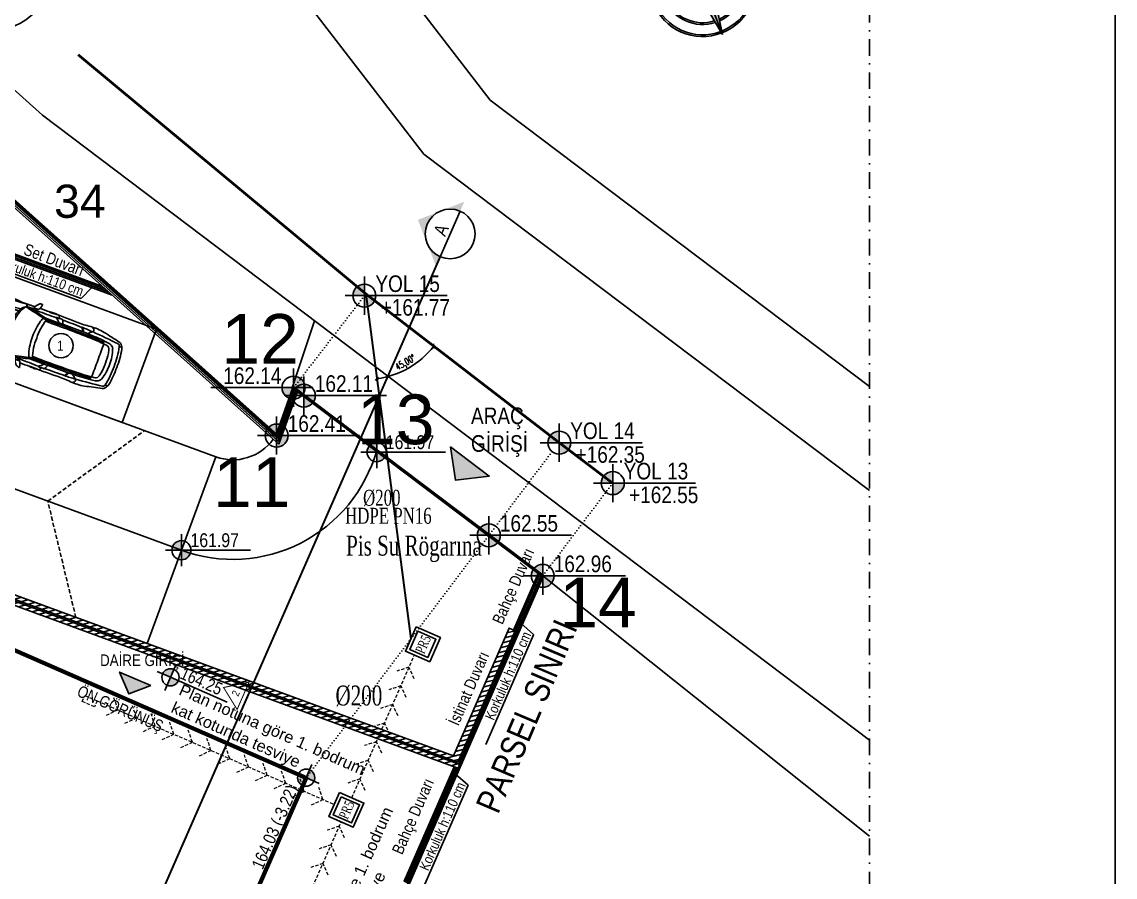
# Model space of a CAD drawing. Header units: millimetres. Extents: x 82776 to 137242, y 11666 to 27998.
# Drawn here: x 125014 to 125837, y 17874 to 18519 of the extents above; entities that cross this region are included whole.
import ezdxf
from ezdxf import colors
from ezdxf.entities.mleader import LeaderData, LeaderLine
from ezdxf.enums import TextEntityAlignment as Align
from ezdxf.math import Vec2, Vec3
from ezdxf.xclip import XClip

# ---------------------------------------------------------------- set-up
doc = ezdxf.new("R2010")
doc.units = ezdxf.units.MM
doc.header["$XCLIPFRAME"] = 0
for name, pattern in [('( Hidden )', [0.375, 0.25, -0.125]), ('ACAD_ISO03W100', [30, 12, -18]), ('ACAD_ISO07W100', [3, 0, -3]), ('DASHDOT', [1, 0.5, -0.25, 0, -0.25]), ('DASHED', [15, 10, -5])]:
    doc.linetypes.add(name, pattern=pattern)
for name, color, linetype in [('0_IFC_Dimension_Exterior_50', 253, 'Continuous'), ('0_IFC_Elevation_2', 31, 'Continuous'), ('0_IFC_Elevation_3', 21, 'Continuous'), ('0_IFC_Elevation_4', 11, 'Continuous'), ('0_IFC_Elevation_5', 252, 'Continuous'), ('0_IFC_Hatch', 250, 'Continuous'), ('0_IFC_Legend_Viewport', 7, 'Continuous'), ('0_IFC_Notation_Level_200', 160, 'Continuous'), ('0_IFC_Notation_Section_100', 10, 'Continuous'), ('0_IFC_Notation_Section_50', 10, 'Continuous'), ('0_IFC_Parsel Sınırı', 191, 'ACAD_ISO03W100'), ('0_IFC_Room_Text(No)_50', 12, 'Continuous'), ('0_IFC_Text_Explanation_100', 231, 'Continuous'), ('0_IFC_Text_Explanation_200', 231, 'Continuous'), ('0_IFC_Text_Explanation_50', 231, 'Continuous'), ('2_IFC_Handrail', 181, 'Continuous'), ('2_IFC_Wall', 130, 'Continuous'), ('6_IFC_Car', 253, 'Continuous'), ('MEK-PİS SU RÖGARI', 2, 'Continuous'), ('MEK-SIHHİ TESİSAT YAZISI', 7, 'Continuous')]:
    doc.layers.add(name, color=color, linetype=linetype)
doc.layers.add('Plum_Waste Water Pipe', color=94, linetype='PISSU', lineweight=30)
doc.styles.add('IFC_TEXT', font='ARIALN.TTF')
doc.styles.add('IFC_TEXT_DIM', font='romans.shx', dxfattribs={"width": 0.7})
doc.styles.add('MEK-SIHHİ TESİSAT YAZISI', font='CENTURY.TTF', dxfattribs={"width": 0.7})
doc.styles.get("Standard").update_dxf_attribs({"font": 'arial.ttf'})
doc.linetypes.add('PISSU', pattern='A,20,0,["(",Standard,S=2,R=0,X=0,Y=-0.75],-2', length=22)
doc.dimstyles.new('IFC_Dim50', dxfattribs={"dimtxt": 10, "dimasz": 10, "dimexe": 0.00125, "dimexo": 0.000625, "dimgap": 5, "dimtad": 1, "dimdec": 4, "dimrnd": 0.5, "dimzin": 9, "dimtxsty": 'IFC_TEXT_DIM', "dimblk": 'OBLIQUE', "dimcen": -2.5, "dimclrd": 256, "dimclre": 256, "dimclrt": 256, "dimazin": 0, "dimtfac": 1, "dimtdec": 4, "dimtix": 1, "dimtmove": 1, "dimatfit": 3, "dimfxl": 5, "dimfxlon": 1, "dimtfillclr": 256, "dimlwd": -1, "dimlwe": 5, "dimarcsym": 0})

# ---------------------------------------------------------------- blocks, each defined once
blk = doc.blocks.new('*U1736')
at = {"layer": '0_IFC_Legend_Viewport', "transparency": 33554687}
blk.add_lwpolyline([(-5112.16, 2920), (0, 2920), (0, 0), (-5112.16, 0)], close=True, dxfattribs=at)
at = {"style": 'IFC_TEXT'}
for tag, p in [('PAFTA', (-3114.54, 17.92)), ('OLCEK', (-110.45, 17.91))]:
    blk.add_attdef(tag, p, '', height=35, dxfattribs=at)
blk = doc.blocks.new('A$C13A74F9A')
at = {"layer": '0_IFC_Text_Explanation_50', "true_color": 0x636466}
h = blk.add_hatch(color=251, dxfattribs=at)
h.dxf.hatch_style = 1
h.paths.add_polyline_path([(0, 159.2), (-16.1, 11.3), (0, 0)])
h.paths.add_polyline_path([(48.7, 34.1), (15.5, 17.3), (16.1, 11.3)])
h.paths.add_polyline_path([(16.1, 11.3), (0, 0), (91.8, 0)])
h.paths.add_polyline_path([(21.4, -8.5), (13.5, -9.5), (48.7, -34.1)])
h.paths.add_polyline_path([(0, 0), (-13.5, -9.5), (0, -91.8)])
h.paths.add_polyline_path([(-13.5, -9.5), (-21.4, -8.5), (-48.7, -34.1)])
h.paths.add_polyline_path([(-16.1, 11.3), (-91.8, 0), (0, 0)])
h.paths.add_polyline_path([(-15.5, 17.3), (-48.7, 34.1), (-16.1, 11.3)])
at = {"layer": '0_IFC_Text_Explanation_50', "true_color": 0x939598}
h = blk.add_hatch(color=252, dxfattribs=at)
h.dxf.hatch_style = 1
h.paths.add_polyline_path([(0, 159.2), (0, 0), (16.1, 11.3)])
h.paths.add_polyline_path([(48.7, 34.1), (16.1, 11.3), (23.2, 10.2)])
h.paths.add_polyline_path([(91.8, 0), (0, 0), (13.5, -9.5)])
h.paths.add_polyline_path([(13.5, -9.5), (13.5, -9.5), (12.5, -15.8), (48.7, -34.1)])
h.paths.add_polyline_path([(13.5, -9.5), (0, 0), (0, -91.8)])
h.paths.add_polyline_path([(-12.5, -15.8), (-13.5, -9.5), (-48.7, -34.1)])
h.paths.add_polyline_path([(0, 0), (-91.8, 0), (-13.5, -9.5)])
h.paths.add_polyline_path([(-23.2, 10.2), (-48.7, 34.1), (-16.1, 11.3)])
at = {"layer": '0_IFC_Text_Explanation_50'}
for p, q in [((-16.1, 11.3), (0, 159.2)), ((0, 159.2), (16.1, 11.3)), ((-91.8, 0), (-16.1, 11.3)), ((16.1, 11.3), (91.8, 0)), ((0, -91.8), (-13.5, -9.5)), ((13.9, -9.7), (0, 0)), ((0, 0), (0, -91.8))]:
    blk.add_line(p, q, dxfattribs=at)
for points in [[(0, -91.8), (0, 159.2)], [(0, 0), (-48.7, 34.1)], [(-15.5, 17.3), (-48.7, 34.1), (-23.2, 10.2)], [(0, 0), (48.7, 34.1)], [(48.7, 34.1), (15.5, 17.3)], [(48.7, 34.1), (23.2, 10.2)], [(-91.8, 0), (0, 0)], [(0, 0), (-48.7, -34.1)], [(-48.7, -34.1), (-21.4, -8.5)], [(-48.7, -34.1), (-12.5, -15.8)], [(0, 0), (48.7, -34.1)], [(91.8, 0), (0, 0)], [(0, -91.8), (13.5, -9.5)], [(48.7, -34.1), (12.5, -15.8)], [(48.7, -34.1), (21.4, -8.5)]]:
    blk.add_lwpolyline(points, dxfattribs=at)
for points in [[(-91.8, 0), (0, 0), (-13.5, -9.5)], [(91.8, 0), (0, 0), (13.5, -9.5)]]:
    blk.add_lwpolyline(points, close=True, dxfattribs=at)
for radius, start, end in [(89.1, 94.9431, 179.7437), (86.2, 95.3202, 179.4499), (89.1, 0.2563, 85.0569), (86.2, 0.5501, 84.6798), (69, 98.261, 177.1642), (66.1, 98.9053, 176.665), (69, 2.8358, 81.739), (66.1, 3.335, 81.0947), (89.1, 180.2151, 269.7175), (86.2, 180.4617, 269.3936), (69, 182.3776, 266.8716), (66.1, 182.7955, 266.3203), (89.1, 270.2825, 359.7849), (86.2, 270.6064, 359.5383), (69, 273.1284, 357.6224), (66.1, 273.6797, 357.2045)]:
    blk.add_arc((0, 0), radius, start, end, dxfattribs=at)
blk = doc.blocks.new('ARAZİYOLLAR_2')
at = {"layer": '0_IFC_Elevation_3'}
for p, q in [((6830.2, -7491.4, 3462.4), (4629.7, -11451.8, 3462.4)), ((6875, -8645.9, 3462.4), (7549.3, -7956.4, 3462.4)), ((7063.7, -8821.1, 3462.4), (7516.4, -8358.1, 3462.4)), ((5201.1, -11658.6, 3462.4), (6875, -8645.9, 3462.4)), ((5564.9, -11518.6, 3462.4), (7063.7, -8821.1, 3462.4)), ((5666.1, -9177.7, 3462.4), (4656.1, -10889.6, 3462.4))]:
    blk.add_line(p, q, dxfattribs=at)
at = {"layer": '0_IFC_Elevation_3', "elevation": 3462.4}
blk.add_lwpolyline([(6870.2, -6982.3), (6994.8, -7065.7, -0.414214), (7022.3, -7204.4), (6830.2, -7491.4)], format="xyb", dxfattribs=at)
blk.add_lwpolyline([(6119, -8350.9), (6331, -8389.8)], dxfattribs=at)
at = {"layer": '0_IFC_Parsel Sınırı', "linetype": 'Continuous', "ltscale": 5, "const_width": 10, "elevation": 3462.4}
blk.add_lwpolyline([(5323.2, -760.4), (5322.3, -1259.6), (5325.1, -2776.6), (5018.8, -2728.2), (5032, -4366.9), (5024.5, -5117), (5019.3, -5645.1), (7326.4, -6140.9), (7306.8, -6222.6), (6955.6, -6856.3), (5972.9, -8325.1), (6123, -8355.3), (6103.7, -8389.3), (5666.1, -9177.7), (2891.3, -8408.4), (-1.4, -8102.4), (-301.4, -7769.4), (-295.7, -5423), (-290.7, -3181.4), (-205.1, -2247.2), (0, 0), (1862.5, -268.3), (3023.4, -433)], close=True, dxfattribs=at)
at = {"layer": '0_IFC_Parsel Sınırı'}
for p in [(5972.9, -8325.1, 443.8), (6123, -8355.3, 446.2), (6103.7, -8389.3, 355.8), (5666.1, -9177.7)]:
    blk.add_point(p, dxfattribs=at)
at = {"layer": '0_IFC_Text_Explanation_100'}
blk.add_circle((7251.1, -7272.3, 3462.4), 192.6, dxfattribs=at)
at = {"lineweight": 0, "ltscale": 100, "xscale": 1.8, "yscale": 1.8, "zscale": 1.8, "rotation": 299.3203037162538}
blk.add_blockref('A$C13A74F9A', (7502.1, -9405.2, 3462.4), dxfattribs=at)
at = {"lineweight": 0, "style": 'IFC_TEXT', "oblique": 360}
blk.add_text('PARSEL SINIRI', height=75, rotation=345.0064, dxfattribs=at).set_placement((4933.3, -9145.3, 3462.4))
at = {"layer": '0_IFC_Parsel Sınırı'}
for s, height, p in [('34', 100, (6529.1, -7569.2, 443.8)), ('12', 150, (6163.8, -8130, 446.2)), ('11', 150, (5732.7, -8165.7, 443.8)), ('13', 150, (5980.9, -8568.6, 355.8)), ('14', 150, (5519.3, -9248.9))]:
    blk.add_text(s, height=height, rotation=278.0307, dxfattribs=at).set_placement(p)
blk = doc.blocks.new('VP BLOK YERLERİ')
at = {"layer": '2_IFC_Wall', "color": 131, "lineweight": 80, "elevation": 273663.9}
blk.add_lwpolyline([(8456.7, 2098.5), (7330, 2591.9), (8040, 4213.2), (9166.7, 3719.9)], close=True, dxfattribs=at)
blk = doc.blocks.new('OK')
at = {"layer": '0_IFC_Text_Explanation_50'}
h = blk.add_hatch(color=256, dxfattribs=at)
h.dxf.hatch_style = 1
h.paths.add_polyline_path([(90, 47.4), (0, 0), (44.1, -91.7)])
blk.add_lwpolyline([(90, 47.4), (0, 0), (44.1, -91.7), (90, 47.4)], dxfattribs=at)
blk = doc.blocks.new('VP_GORUNUS YAZILARI')
at = {"xscale": -0.7, "yscale": 0.7, "zscale": 0.7, "rotation": 228.4059684128382}
blk.add_blockref('OK', (7135.6, -1192.3, 619902.2), dxfattribs=at)
at = {"layer": '0_IFC_Text_Explanation_200', "insert": (7374.4, -1073.3, 79499.1), "char_height": 35, "attachment_point": 3, "style": 'IFC_TEXT'}
blk.add_mtext_dynamic_manual_height_columns('\\pxqc;DAİRE GİRİŞİ', width=396.118, gutter_width=972000, heights=[0], dxfattribs=at)
at = {"layer": '0_IFC_Text_Explanation_50', "transparency": 33554687, "insert": (6990.8, -1165, 272938.2), "char_height": 35, "attachment_point": 1, "rotation": 336.3517, "style": 'IFC_TEXT'}
blk.add_mtext_dynamic_manual_height_columns('ÖN GÖRÜNÜŞ ', width=439.524, gutter_width=12.5, heights=[0], dxfattribs=at)
blk = doc.blocks.new('*U1783')
at = {"layer": '0_IFC_Room_Text(No)_50'}
h = blk.add_hatch(color=256, dxfattribs=at)
h.paths.add_polyline_path([(0, 1061), (-530, 530, -0.414214), (530, 530)])
h.paths.add_polyline_path([(530, 530, -0.198912), (750, 0), (1061, 0)])
h.paths.add_polyline_path([(-530, 530), (-1061, 0), (-750, 0, -0.198912)])
at = {"layer": '0_IFC_Room_Text(No)_50', "linetype": 'Continuous'}
blk.add_line((-750, 0), (750, 0), dxfattribs=at)
blk.add_circle((0, 0), 750, dxfattribs=at)
at = {"layer": '0_IFC_Room_Text(No)_50', "style": 'IFC_TEXT'}
blk.add_attdef('NO', text='', height=400, dxfattribs=at).set_placement((0, 100), align=Align.CENTER)
for p in [(0, -100), (0, -374)]:
    blk.add_attdef('SHEET', text='', height=200, dxfattribs=at).set_placement(p, align=Align.TOP_CENTER)
blk = doc.blocks.new('VP_KESIT YERLERI')
at = {"layer": '0_IFC_Notation_Section_100', "linetype": 'DASHED', "ltscale": 5, "const_width": 6}
blk.add_lwpolyline([(5500, -1885.4), (5500, 1180.6), (5942.3, 2190.6), (6801.2, 1814.5), (8153.2, 4902)], dxfattribs=at)
ref = blk.add_blockref('*U1783', (8183.2, 4970.7), dxfattribs=dict(xscale=-0.1, yscale=0.1, zscale=0.1, rotation=66.35170034037479))
ref.add_attrib('NO', 'A', dxfattribs={"layer": '0_IFC_Room_Text(No)_50', "height": 40, "rotation": 66.3517, "style": 'IFC_TEXT'}).set_placement((8174.1, 4974.7), align=Align.CENTER)
blk = doc.blocks.new('BLOK KESIT YERLERI')
at = {"layer": '0_IFC_Notation_Section_100', "linetype": 'DASHED', "const_width": 6, "elevation": -76036.7}
blk.add_lwpolyline([(1223, 1313.1), (2089.4, 3291.6)], dxfattribs=at)
at = {"layer": '0_IFC_Notation_Section_100', "ltscale": 3, "const_width": 3, "elevation": -76036.7}
blk.add_lwpolyline([(2041.3, 3214.5), (2077.4, 3296.9), (2000.6, 3280.7)], close=True, dxfattribs=at)
at = {"layer": '0_IFC_Notation_Section_50', "ltscale": 3, "insert": (2032.4, 3224.4, -76036.7), "char_height": 22.5, "attachment_point": 7, "rotation": 66.3106, "style": 'IFC_TEXT'}
blk.add_mtext_dynamic_manual_height_columns('\\pxqc;2', width=74.846, gutter_width=364500, heights=[33.1], dxfattribs=at)
blk = doc.blocks.new('0_IFC_NOTATION_LEVEL_200')
at = {"layer": '0_IFC_Notation_Level_200'}
h = blk.add_hatch(color=256, dxfattribs=at)
h.dxf.hatch_style = 1
h.paths.add_polyline_path([(0, 0), (0, 576, 0.414214), (-576, 0)])
h.paths.add_polyline_path([(0, -576, 0.414214), (576, 0), (0, 0)])
for p, q in [((0, 960), (0, -960)), ((0, 0), (-960, 0)), ((0, 0), (4154, 0))]:
    blk.add_line(p, q, dxfattribs=at)
blk.add_circle((0, 0), 576, dxfattribs=at)
at = {"layer": '0_IFC_Notation_Level_200', "style": 'IFC_TEXT'}
for tag, p in [('LEVEL_ABOVE', (549, 185)), ('LEVEL_BELOW', (549, -1005))]:
    blk.add_attdef(tag, p, '', height=800, dxfattribs=at)
blk = doc.blocks.new('BLOK KOSE KOTLARI')
at = {"layer": '0_IFC_Notation_Level_200', "linetype": 'ACAD_ISO07W100', "lineweight": 0, "ltscale": 3}
for points, elevation in [([(7924.9, 3049.1), (7711.4, 2771.8)], -346238.3), ([(8489.9, 2579.1), (7733.7, 1575.3)], -76036.7), ([(8672.5, 2484), (8461.9, 2204.5)], -346238.3)]:
    blk.add_lwpolyline(points, dxfattribs=dict(at, elevation=elevation))
ref = blk.add_blockref('0_IFC_NOTATION_LEVEL_200', (7924.9, 3049.1, -346238.3), dxfattribs=dict(xscale=0.06, yscale=0.06, zscale=0.06))
ref.add_attrib('LEVEL_BELOW', '+161.77', (7974, 2988.8, -346238.3), dxfattribs={"layer": '0_IFC_Notation_Level_200', "height": 50, "rotation": 0, "style": 'IFC_TEXT'})
ref.add_attrib('LEVEL_ABOVE', 'YOL 15', (7957.9, 3060.2, -346238.3), dxfattribs={"layer": '0_IFC_Notation_Level_200', "height": 50, "rotation": 0, "style": 'IFC_TEXT'})
ref = blk.add_blockref('0_IFC_NOTATION_LEVEL_200', (7711.4, 2771.8, -346238.3), dxfattribs=dict(xscale=-0.06, yscale=0.06, zscale=0.06))
ref.add_attrib('LEVEL_ABOVE', '162.14', (7499.6, 2782.9, -346238.3), dxfattribs={"layer": '0_IFC_Notation_Level_200', "height": 50, "rotation": 360, "style": 'IFC_TEXT'})
ref = blk.add_blockref('0_IFC_NOTATION_LEVEL_200', (7742.3, 2747.9, -346326.2), dxfattribs=dict(xscale=0.06, yscale=0.06, zscale=0.06))
ref.add_attrib('LEVEL_ABOVE', '162.11', (7775.6, 2759.1, -346326.2), dxfattribs={"layer": '0_IFC_Notation_Level_200', "height": 50, "rotation": 0, "style": 'IFC_TEXT'})
ref = blk.add_blockref('0_IFC_NOTATION_LEVEL_200', (7660.5, 2627.4, -343219.7), dxfattribs=dict(xscale=0.06, yscale=0.06, zscale=0.06))
ref.add_attrib('LEVEL_ABOVE', '162.41', (7693.8, 2638.6, -343219.7), dxfattribs={"layer": '0_IFC_Notation_Level_200', "height": 50, "rotation": 0, "style": 'IFC_TEXT'})
ref = blk.add_blockref('0_IFC_NOTATION_LEVEL_200', (8512, 2605.7, -346238.3), dxfattribs=dict(xscale=0.06, yscale=0.06, zscale=0.06))
ref.add_attrib('LEVEL_BELOW', '+162.35', (8561.1, 2545.4, -346238.3), dxfattribs={"layer": '0_IFC_Notation_Level_200', "height": 50, "rotation": 0, "style": 'IFC_TEXT'})
ref.add_attrib('LEVEL_ABOVE', 'YOL 14', (8544.9, 2616.8, -346238.3), dxfattribs={"layer": '0_IFC_Notation_Level_200', "height": 50, "rotation": 0, "style": 'IFC_TEXT'})
ref = blk.add_blockref('0_IFC_NOTATION_LEVEL_200', (8673.1, 2484, -346238.3), dxfattribs=dict(xscale=0.06, yscale=0.06, zscale=0.06))
ref.add_attrib('LEVEL_BELOW', '+162.55', (8722.2, 2423.7, -346238.3), dxfattribs={"layer": '0_IFC_Notation_Level_200', "height": 50, "rotation": 0, "style": 'IFC_TEXT'})
ref.add_attrib('LEVEL_ABOVE', 'YOL 13', (8706.1, 2495.2, -346238.3), dxfattribs={"layer": '0_IFC_Notation_Level_200', "height": 50, "rotation": 0, "style": 'IFC_TEXT'})
ref = blk.add_blockref('0_IFC_NOTATION_LEVEL_200', (8299.7, 2326.7, -76036.7), dxfattribs=dict(xscale=0.06, yscale=0.06, zscale=0.06))
ref.add_attrib('LEVEL_ABOVE', '162.55', (8333, 2337.8, -76036.7), dxfattribs={"layer": '0_IFC_Notation_Level_200', "height": 50, "rotation": 0, "style": 'IFC_TEXT'})
ref = blk.add_blockref('0_IFC_NOTATION_LEVEL_200', (8461.9, 2204.5, -346238.3), dxfattribs=dict(xscale=0.06, yscale=0.06, zscale=0.06))
ref.add_attrib('LEVEL_ABOVE', '162.96', (8495.2, 2215.6, -346238.3), dxfattribs={"layer": '0_IFC_Notation_Level_200', "height": 50, "rotation": 0, "style": 'IFC_TEXT'})
ref = blk.add_blockref('0_IFC_NOTATION_LEVEL_200', (7749.3, 1596, -76036.7), dxfattribs=dict(xscale=0.0450000000000001, yscale=0.0450000000000001, zscale=0.0450000000000001, rotation=246.3517003303056))
ref.add_attrib('LEVEL_BELOW', '164.03 (-3.22)', (7618, 1316.5, -76036.7), dxfattribs={"layer": '0_IFC_Notation_Level_200', "height": 37.5, "rotation": 66.3517, "style": 'IFC_TEXT'})
blk = doc.blocks.new('ARABA_3')
blk.add_wipeout([(3, -5), (3, 1), (0, 1), (0, -5)]).dxf.layer = '6_IFC_Car'
at = {"layer": '6_IFC_Car'}
blk.add_lwpolyline([(0, 1), (3, 1), (3, -5), (0, -5)], close=True, dxfattribs=at)
for points in [[(0.841, -2.305), (0.763, -2.27), (0.71, -2.237)], [(2.159, -2.305), (2.237, -2.27), (2.29, -2.237)]]:
    blk.add_lwpolyline(points, dxfattribs=at)
for centre, radius, start, end in [((1.015, -0.208), 0.315, 130.0524, 160.5093), ((1.148, -0.345), 0.527, 108.2265, 139.7142), ((1.205, -0.47), 0.637, 102.5637, 127.9855), ((1.215, -0.491), 0.621, 105.8019, 129.6783), ((1.426, -1.149), 1.378, 86.9423, 108.7848), ((1.47, -2.132), 2.279, 89.2476, 100.7165), ((1.145, 0.167), 0.0802, 169.4266, 190.3584), ((1.029, 0.023), 0.134, 60.8118, 74.0616), ((1.216, 0.085), 0.133, 137.9985, 167.5789), ((1.439, -1.423), 1.63, 87.8586, 101.3988), ((1.574, -1.149), 1.378, 71.2152, 93.0577), ((1.561, -1.423), 1.63, 78.6012, 92.1414), ((1.53, -2.132), 2.279, 79.2835, 90.7524), ((1.784, 0.085), 0.133, 12.4211, 42.0015), ((1.971, 0.023), 0.134, 105.9384, 119.1882), ((1.855, 0.167), 0.0802, 349.6416, 10.5734), ((1.795, -0.47), 0.637, 52.0145, 77.4363), ((1.785, -0.491), 0.621, 50.3217, 74.1981), ((1.852, -0.345), 0.527, 40.2858, 71.7735), ((1.985, -0.208), 0.315, 19.4907, 49.9476), ((4.684, -0.627), 4.065, 173.8488, 181.4622), ((-22.608, 20.5), 31.202, 318.1396, 318.3037), ((18.163, -1.974), 17.543, 174.5519, 177.7985), ((0.836, -0.238), 0.199, 150.7, 166.6111), ((-0.085, 0.377), 0.909, 325.3182, 330.6875), ((1.281, -0.287), 0.592, 161.9492, 178.4754), ((0.774, -0.27), 0.0841, 180.3042, 206.7461), ((1.362, -0.36), 0.665, 157.0581, 175.522), ((0.959, -0.133), 0.253, 157.265, 182.9541), ((1.239, -0.336), 0.595, 146.04, 153.2202), ((0.955, -0.193), 0.226, 127.1273, 155.9585), ((2.045, -0.193), 0.226, 24.0415, 52.8727), ((1.638, -0.36), 0.665, 4.478, 22.9419), ((1.761, -0.336), 0.595, 26.7798, 33.96), ((2.041, -0.133), 0.253, 357.0459, 22.735), ((1.719, -0.287), 0.592, 1.5246, 18.0508), ((3.085, 0.377), 0.909, 209.3125, 214.6818), ((2.226, -0.27), 0.0841, 333.2539, 359.6958), ((-15.163, -1.974), 17.543, 2.2015, 5.4481), ((25.608, 20.5), 31.202, 221.6963, 221.8604), ((2.164, -0.238), 0.199, 13.3889, 29.3), ((-1.684, -0.627), 4.065, 358.5378, 6.1512), ((1.488, -2.988), 2.343, 89.7011, 100.3926), ((1.512, -2.988), 2.343, 79.6074, 90.2989), ((2.035, -0.69), 1.415, 181.6663, 188.6854), ((-27.948, -0.669), 28.587, 358.6732, 359.4098), ((0.098, -0.948), 0.54, 358.3391, 4.7307), ((1.26, -1.801), 0.909, 96.1971, 125.2532), ((1, -1.206), 0.304, 114.1974, 144.5723), ((1.456, -0.935), 0.615, 165.8772, 181.1896), ((0.999, -0.88), 0.169, 121.0355, 145.7162), ((1.273, -1.702), 0.869, 104.7613, 117.1631), ((1.175, -1.271), 0.598, 100.6164, 116.1359), ((1.256, -0.898), 0.34, 177.3785, 181.9834), ((1.415, -0.895), 0.498, 173.2742, 178.4874), ((0.987, -0.838), 0.0676, 158.2227, 179.0463), ((0.972, -0.839), 0.0542, 110.7596, 151.5351), ((1.217, -1.356), 0.626, 95.9878, 114.9284), ((1.454, -2.734), 1.915, 88.6107, 102.1261), ((1.47, -3.003), 2.292, 89.2525, 97.9835), ((1.53, -3.64), 2.768, 90.6251, 97.6571), ((1.53, -3.003), 2.292, 82.0165, 90.7475), ((1.546, -2.734), 1.915, 77.8739, 91.3893), ((1.47, -3.64), 2.768, 82.3429, 89.3749), ((1.74, -1.801), 0.909, 54.7468, 83.8029), ((1.783, -1.356), 0.626, 65.0716, 84.0122), ((1.825, -1.271), 0.598, 63.8641, 79.3836), ((1.727, -1.702), 0.869, 62.8369, 75.2387), ((2.028, -0.839), 0.0542, 28.4649, 69.2404), ((2.013, -0.838), 0.0676, 0.9537, 21.7773), ((1.585, -0.895), 0.498, 1.5126, 6.7258), ((1.744, -0.898), 0.34, 358.0166, 2.6215), ((2.001, -0.88), 0.169, 34.2838, 58.9645), ((2, -1.206), 0.304, 35.4277, 65.8026), ((1.544, -0.935), 0.615, 358.8104, 14.1228), ((2.902, -0.948), 0.54, 175.2693, 181.6609), ((30.948, -0.669), 28.587, 180.5902, 181.3268), ((0.965, -0.69), 1.415, 351.3146, 358.3337), ((0.582, -1.242), 0.18, 49.0054, 72.3136), ((0.758, -1.497), 0.192, 97.3463, 116.9194), ((0.711, -1.08), 0.0293, 246.3802, 276.6437), ((3.111, -1.354), 2.41, 174.3391, 179.0296), ((16.516, 2.302), 16.184, 192.3803, 194.4395), ((0.954, -1.176), 0.249, 144.0311, 166.1787), ((1.968, -1.378), 1.251, 173.6975, 176.8092), ((-21.762, -6.621), 23.159, 12.2901, 13.8427), ((0.268, -1.358), 0.468, 356.661, 6.3356), ((24.762, -6.621), 23.159, 166.1573, 167.7099), ((-13.516, 2.302), 16.184, 345.5605, 347.6197), ((2.046, -1.176), 0.249, 13.8213, 35.9689), ((2.732, -1.358), 0.468, 173.6644, 183.339), ((2.242, -1.497), 0.192, 63.0806, 82.6537), ((1.032, -1.378), 1.251, 3.1908, 6.3025), ((2.289, -1.08), 0.0293, 263.3563, 293.6198), ((-0.111, -1.354), 2.41, 0.9704, 5.6609), ((2.418, -1.242), 0.18, 107.6864, 130.9946), ((0.66, -1.507), 0.172, 149.7038, 181.0664), ((0.502, -1.51), 0.0135, 178.134, 255.4568), ((0.408, -0.976), 0.554, 279.332, 298.864), ((0.772, -1.655), 0.35, 106.8183, 137.9378), ((14.712, -1.671), 14.088, 179.2489, 180.5472), ((-0.247, -1.427), 0.924, 357.8261, 6.6927), ((0.814, -4.271), 2.887, 91.5474, 92.7354), ((-0.669, -1.423), 1.387, 359.5829, 1.5475), ((1.137, -0.446), 1.072, 247.027, 250.1845), ((-35.499, -1.403), 36.225, 358.978, 359.9469), ((1.066, -1.966), 0.339, 104.6238, 129.5872), ((1.489, -3.431), 1.863, 89.648, 105.8328), ((1.511, -3.431), 1.863, 74.1672, 90.352), ((1.934, -1.966), 0.339, 50.4128, 75.3762), ((1.863, -0.446), 1.072, 289.8155, 292.973), ((2.186, -4.271), 2.887, 87.2646, 88.4526), ((38.499, -1.403), 36.225, 180.0531, 181.022), ((3.669, -1.423), 1.387, 178.4525, 180.4171), ((3.247, -1.427), 0.924, 173.3073, 182.1739), ((2.592, -0.976), 0.554, 241.136, 260.668), ((2.228, -1.655), 0.35, 42.0622, 73.1817), ((-11.712, -1.671), 14.088, 359.4528, 0.7511), ((2.34, -1.507), 0.172, 358.9336, 30.2962), ((2.498, -1.51), 0.0135, 284.5432, 1.866), ((-8.031, -1.884), 8.645, 359.4063, 0.2687), ((0.704, -1.972), 0.0903, 181.0373, 213.7909), ((0.73, -1.856), 0.117, 147.4607, 173.6762), ((-2.553, -1.869), 3.185, 357.2359, 1.3531), ((61.015, -2.231), 60.174, 179.51868, 180.81778), ((0.878, -1.725), 0.0348, 144.6553, 180.466), ((-3.15, -1.899), 4.034, 1.0619, 3.0557), ((1.438, -3.57), 1.867, 88.1117, 107.3257), ((68.688, -1.734), 67.804, 180.07597, 181.24948), ((46.682, -2.142), 45.751, 179.5374, 181.4955), ((1.562, -3.57), 1.867, 72.6743, 91.8883), ((-43.682, -2.142), 45.751, 358.5045, 0.4626), ((-65.688, -1.734), 67.804, 358.75052, 359.92403), ((6.15, -1.899), 4.034, 176.9443, 178.9381), ((2.122, -1.725), 0.0348, 359.534, 35.3447), ((-58.015, -2.231), 60.174, 359.18222, 0.48132), ((2.27, -1.856), 0.117, 6.3238, 32.5393), ((5.553, -1.869), 3.185, 178.6469, 182.7641), ((2.296, -1.972), 0.0903, 326.2091, 358.9627), ((11.031, -1.884), 8.645, 179.7313, 180.5937), ((-1990.35, -27.893), 1991.14, 0.719323, 0.744805), ((2.033, -0.275), 2.302, 232.2177, 233.9431), ((0.692, -2.117), 0.0237, 233.5917, 271.2529), ((0.707, -2.111), 0.0328, 243.362, 273.6258), ((1.724, -1.277), 1.266, 216.8061, 225.7817), ((6.113, -2.135), 5.403, 178.9397, 181.0815), ((14.57, -2.325), 13.849, 179.6664, 182.2742), ((1.276, -1.277), 1.266, 314.2183, 323.1939), ((-11.57, -2.325), 13.849, 357.7258, 0.3336), ((-3.113, -2.135), 5.403, 358.9185, 1.0603), ((2.293, -2.111), 0.0328, 266.3742, 296.638), ((2.308, -2.117), 0.0237, 268.7471, 306.4083), ((0.967, -0.275), 2.302, 306.0569, 307.7823), ((1993.35, -27.893), 1991.14, 179.255195, 179.280677), ((4.121, -3.29), 3.51, 173.5575, 180.6243), ((8.524, -2.624), 7.805, 181.8436, 184.4728), ((1.929, -21.437), 18.601, 93.6886, 93.7201), ((1.057, -2.518), 0.5, 228.1055, 245.0624), ((1.193, -2.291), 0.743, 231.724, 242.1165), ((1.943, -2.518), 0.5, 294.9376, 311.8945), ((1.807, -2.291), 0.743, 297.8835, 308.276), ((-5.524, -2.624), 7.805, 355.5272, 358.1564), ((1.071, -21.437), 18.601, 86.2799, 86.3114), ((-1.121, -3.29), 3.51, 359.3757, 6.4425), ((0.053, -3.617), 0.719, 33.2642, 38.9091), ((0.681, -3.204), 0.0318, 214.8094, 262.3952), ((0.693, -3.18), 0.0583, 254.0074, 292.6387), ((0.716, -3.243), 0.009, 42.1136, 95.6168), ((0.747, -3.307), 0.0739, 93.3768, 108.8677), ((1.197, -3.484), 0.52, 132.2981, 151.1197), ((17.61, -2.068), 16.908, 183.9508, 186.7872), ((7.471, -2.978), 6.624, 180.9677, 186.0277), ((7.5, -3.003), 6.604, 181.8151, 185.4924), ((-4.5, -3.003), 6.604, 354.5076, 358.1849), ((-4.471, -2.978), 6.624, 353.9723, 359.0323), ((1.803, -3.484), 0.52, 28.8803, 47.7019), ((-14.61, -2.068), 16.908, 353.2128, 356.0492), ((2.253, -3.307), 0.0739, 71.1323, 86.6232), ((2.284, -3.243), 0.009, 84.3832, 137.8864), ((2.307, -3.18), 0.0583, 247.3613, 285.9926), ((2.319, -3.204), 0.0318, 277.6048, 325.1906), ((2.947, -3.617), 0.719, 141.0909, 146.7358), ((1.703, -3.315), 1.092, 180.676, 192.7006), ((124.574, 24.377), 127.045, 192.701, 192.94385), ((9.465, -2.92), 8.528, 182.7968, 184.9763), ((-6.465, -2.92), 8.528, 355.0237, 357.2032), ((-121.574, 24.377), 127.045, 347.05615, 347.299), ((1.297, -3.315), 1.092, 347.2994, 359.324), ((0.907, -3.686), 0.0486, 107.9847, 124.0893), ((2.084, -3.567), 1.206, 185.0623, 193.4372), ((0.927, -3.787), 0.151, 90.3851, 103.4228), ((1.077, -3.803), 0.172, 194.8732, 246.7012), ((1.116, -3.356), 0.338, 235.8426, 244.1517), ((1.38, 23.759), 27.422, 269.1407, 270.2504), ((1.634, -3.613), 0.667, 184.0599, 196.187), ((1.082, -3.754), 0.099, 206.7412, 248.5313), ((1.239, -3.463), 0.429, 243.2422, 262.9175), ((1.51, -1.048), 2.859, 263.4896, 269.7958), ((1.62, 23.759), 27.422, 269.7496, 270.8593), ((1.49, -1.048), 2.859, 270.2042, 276.5104), ((1.761, -3.463), 0.429, 277.0825, 296.7578), ((1.918, -3.754), 0.099, 291.4687, 333.2588), ((1.923, -3.803), 0.172, 293.2988, 345.1268), ((1.366, -3.613), 0.667, 343.813, 355.9401), ((1.884, -3.356), 0.338, 295.8483, 304.1574), ((2.073, -3.787), 0.151, 76.5772, 89.6149), ((0.916, -3.567), 1.206, 346.5628, 354.9377), ((2.093, -3.686), 0.0486, 55.9107, 72.0153), ((0.882, -4.06), 0.127, 189.333, 232.5418), ((1.04, -3.864), 0.378, 231.5925, 253.8798), ((0.903, -4.047), 0.0843, 192.9922, 260.1643), ((1.657, -4.202), 0.778, 175.5874, 180.3284), ((1.443, -1.4), 2.786, 258.5046, 271.1644), ((1.422, -1.705), 2.569, 259.0799, 271.7468), ((1.458, -2.697), 1.341, 250.4625, 271.805), ((1.542, -2.697), 1.341, 268.195, 289.5375), ((1.557, -1.4), 2.786, 268.8356, 281.4954), ((1.578, -1.705), 2.569, 268.2532, 280.9201), ((1.96, -3.864), 0.378, 286.1202, 308.4075), ((2.097, -4.047), 0.0843, 279.8357, 347.0078), ((1.343, -4.202), 0.778, 359.6716, 4.4126), ((2.118, -4.06), 0.127, 307.4582, 350.667)]:
    blk.add_arc(centre, radius, start, end, dxfattribs=at)
for points in [[(0.888, -4.13), (0.887, -4.13), (0.884, -4.13), (0.883, -4.134), (0.882, -4.138), (0.881, -4.14), (0.881, -4.142)], [(2.112, -4.13), (2.113, -4.13), (2.116, -4.13), (2.117, -4.134), (2.118, -4.138), (2.119, -4.14), (2.119, -4.142)]]:
    blk.add_open_spline(points, degree=3, knots=[0, 0, 0, 0, 0.00341008, 0.00748436, 0.01130747, 0.01564123, 0.01564123, 0.01564123, 0.01564123], dxfattribs=at)
blk = doc.blocks.new('VAZ ARAC NO')
at = {"layer": '0_IFC_Text_Explanation_50'}
for centre in [(-1992.2, 892.1), (-1442.8, 687.9, 0)]:
    blk.add_circle(centre, 36.6, dxfattribs=at)
at = {"layer": '0_IFC_Text_Explanation_50', "char_height": 30, "attachment_point": 1, "rotation": 0.0774, "style": 'IFC_TEXT'}
for s, insert in [('\\pxqc;2', (-2011.7, 907.1, 0)), ('\\pxqc;1', (-1462.3, 702.9))]:
    blk.add_mtext_dynamic_manual_height_columns(s, width=35.227, gutter_width=15, heights=[0], dxfattribs=dict(at, insert=insert))
blk = doc.blocks.new('_Oblique')
at = {"color": 0, "linetype": 'ByBlock', "lineweight": -2}
blk.add_line((-0.5, -0.5), (0.5, 0.5), dxfattribs=at)
blk = doc.blocks.new('*D2489')
at = {"layer": '0_IFC_Dimension_Exterior_50', "transparency": 16777216}
blk.add_arc((9346.1, 5178.4), 258.1, 277.4084, 322.4084, dxfattribs=at)
at = {"layer": 'Defpoints', "color": 0, "transparency": 16777216}
for p in [(9346.1, 5178.4, -86559.6), (9346.1, 5178.4, -86559.6), (9444.5, 4939.8), (9929, 4729.7, -86559.6), (9481.3, 4138.1, -86559.6)]:
    blk.add_point(p, dxfattribs=at)
at = {"layer": '0_IFC_Dimension_Exterior_50', "transparency": 16777216, "xscale": 10, "yscale": 10, "zscale": 10}
for p, rotation in [((9550.6, 5021), 52.4083764688322), ((9379.4, 4922.5), 187.4083764688328)]:
    blk.add_blockref('_Oblique', p, dxfattribs=dict(at, rotation=rotation))
at = {"layer": '0_IFC_Dimension_Exterior_50', "transparency": 16777216, "insert": (9466.3, 4969.4), "char_height": 20, "attachment_point": 5, "rotation": 29.9084, "style": 'IFC_TEXT_DIM'}
blk.add_mtext('45,00°', dxfattribs=at)
blk = doc.blocks.new('VP_SETLER')
at = {"layer": '0_IFC_Elevation_5'}
h = blk.add_hatch(dxfattribs=at)
h.set_pattern_fill('ANSI31', color=256, scale=4, angle=-30)
h.set_pattern_definition([(15, (-100433.742, -46815.495), (-3.2870019, 12.267258), [])])
h.paths.add_polyline_path([(8113.6, -1379.4), (8281.5, -993.8), (8309, -1005.8), (8129.8, -1417.4), (6178.5, -701), (6190.5, -673.4)])
at = {"layer": '0_IFC_Hatch'}
h = blk.add_hatch(color=255, dxfattribs=at)
h.dxf.hatch_style = 1
h.paths.add_polyline_path([(8127.4, -1397.7), (8299.8, -1001.8), (8304.4, -1003.8), (8130.1, -1404), (6183.5, -689.5), (6185.5, -684.9)])
at = {"layer": '0_IFC_Elevation_2'}
blk.add_lwpolyline([(8113.6, -1379.4), (8281.5, -993.8), (8309, -1005.8), (8129.8, -1417.4), (6178.5, -701), (6190.5, -673.4)], close=True, dxfattribs=at)
at = {"layer": '0_IFC_Elevation_3'}
blk.add_lwpolyline([(7644.7, -278.7), (8382.7, -836.5)], dxfattribs=at)
at = {"layer": '0_IFC_Elevation_4'}
for points in [[(8309, -1005.8), (8295.2, -999.8), (8370.4, -827.2), (8382.7, -836.5)], [(7979.3, -1762.9), (7965.6, -1757), (8115.7, -1412.2), (8129.9, -1417.2)]]:
    blk.add_lwpolyline(points, close=True, dxfattribs=at)
at = {"layer": '0_IFC_Elevation_5', "linetype": '( Hidden )', "ltscale": 50}
blk.add_lwpolyline([(6976.1, -961.8), (6891.7, -611.3), (7182.8, -398.6)], dxfattribs=at)
at = {"layer": '0_IFC_Elevation_5'}
blk.add_lwpolyline([(7397.6, -477.4), (7190.9, -1040.7)], dxfattribs=at)
at = {"layer": '2_IFC_Handrail'}
for points in [[(8127.4, -1397.7), (8299.8, -1001.8), (8304.4, -1003.8), (8130.1, -1404), (6183.5, -689.5), (6185.5, -684.9)], [(8299.8, -1001.8), (8374.5, -830.3), (8378.6, -833.3), (8304.4, -1003.8)], [(7970.2, -1759), (8120.4, -1413.9), (8125.1, -1415.6), (7974.7, -1760.9)]]:
    blk.add_lwpolyline(points, close=True, dxfattribs=at)
at = {"transparency": 33554687, "xscale": 100.0000000000101, "yscale": 100.0000000000101, "zscale": 100.0000000000101, "rotation": 69.84039433295246}
blk.add_blockref('ARABA_3', (6646.7, -201.7), dxfattribs=at)
ref = blk.add_blockref('0_IFC_NOTATION_LEVEL_200', (7882.5, -463.6), dxfattribs=dict(xscale=0.05, yscale=0.05, zscale=0.05))
ref.add_attrib('LEVEL_ABOVE', '161.97', (7909.9, -454.3), dxfattribs={"layer": '0_IFC_Notation_Level_200', "height": 41.67, "style": 'IFC_TEXT'})
at = {"rotation": 71.22350711942067}
blk.add_blockref('OK', (8120.4, -548), dxfattribs=at)
ref = blk.add_blockref('0_IFC_NOTATION_LEVEL_200', (7294.2, -759.1), dxfattribs=dict(xscale=0.05, yscale=0.05, zscale=0.05))
ref.add_attrib('LEVEL_ABOVE', '161.97', (7321.6, -749.8), dxfattribs={"layer": '0_IFC_Notation_Level_200', "height": 41.67, "style": 'IFC_TEXT'})
ref = blk.add_blockref('0_IFC_NOTATION_LEVEL_200', (7261.2, -1142.2), dxfattribs=dict(xscale=0.045, yscale=0.045, zscale=0.045, rotation=336.3517003302969))
ref.add_attrib('LEVEL_ABOVE', '164.25', (7287.1, -1144.4), dxfattribs={"layer": '0_IFC_Notation_Level_200', "height": 37.5, "rotation": 336.3517, "style": 'IFC_TEXT'})
at = {"layer": '0_IFC_Notation_Level_200', "char_height": 35, "attachment_point": 1}
for insert, rotation in [((7297.9, -1161.1), 336.1478), ((7655.9, -2083), 66.1478)]:
    blk.add_mtext_dynamic_manual_height_columns('Plan notuna göre 1. bodrum kat kotunda tesviye', width=640.65, gutter_width=12.5, heights=[213.4], dxfattribs=dict(at, insert=insert, rotation=rotation))
at = {"layer": '0_IFC_Text_Explanation_200', "insert": (8166.6, -329.1, 7160.2), "char_height": 50, "attachment_point": 1, "style": 'IFC_TEXT'}
blk.add_mtext_dynamic_manual_height_columns('ARAÇ GİRİŞİ', width=275.985, gutter_width=972000, heights=[0], dxfattribs=at)
at = {"layer": '0_IFC_Text_Explanation_200', "char_height": 35, "attachment_point": 1, "rotation": 66.4722, "style": 'IFC_TEXT'}
for s, insert in [('Bahçe Duvarı', (8229.3, -971.4)), ('İstinat Duvarı', (8096.3, -1276.9)), ('Bahçe Duvarı', (7927.2, -1665.3))]:
    blk.add_mtext_dynamic_manual_height_columns(s, width=275.849, gutter_width=972000, heights=[0], dxfattribs=dict(at, insert=insert))
at = {"layer": '0_IFC_Text_Explanation_50'}
ml = blk.add_multileader_mtext('Standard', dxfattribs=at)
ml.set_content('Korkuluk h:110 cm', color=256, style='IFC_TEXT')
ml.set_leader_properties()
ml.build(insert=Vec2(0, 0))
ml.multileader.update_dxf_attribs({"text_right_attachment_type": 6, "dogleg_length": 0.36})
ctx = ml.context
ctx.base_point, ctx.char_height, ctx.plane_origin, ctx.plane_x_axis, ctx.plane_y_axis = Vec3(8222.8, -1265.7), 30, Vec3(8239.2, -1043.6), Vec3(0.399194, 0.916866), Vec3(-0.916866, 0.399194)
ctx.right_attachment, ctx.text_align_type = 6, 2
notes = []
notes.append((ctx, [(1, (1, 1, 0), (8355.3, -1013.4), (-0.399194, -0.916866), 0.36, [(0, [(8313.6, -976.5)], 0, [])])]))
ctx.mtext.insert, ctx.mtext.text_direction, ctx.mtext.rotation, ctx.mtext.alignment, ctx.mtext.flow_direction = Vec3(8321.4, -1001.2), Vec3(0.399194, 0.916866), 1.160159, 3, 5
ml = blk.add_multileader_mtext('Standard', dxfattribs=at)
ml.set_content('Korkuluk h:110 cm', color=256, style='IFC_TEXT')
ml.set_leader_properties()
ml.build(insert=Vec2(0, 0))
ml.multileader.update_dxf_attribs({"text_right_attachment_type": 6, "dogleg_length": 0.36})
ctx = ml.context
ctx.base_point, ctx.char_height, ctx.plane_origin, ctx.plane_x_axis, ctx.plane_y_axis = Vec3(8025.3, -1719.4), 30, Vec3(8041.6, -1497.3), Vec3(0.399194, 0.916866), Vec3(-0.916866, 0.399194)
ctx.right_attachment, ctx.text_align_type = 6, 2
notes.append((ctx, [(1, (1, 1, 0), (8157.8, -1467.1), (-0.399194, -0.916866), 0.36, [(0, [(8116.1, -1430.2)], 0, [])])]))
ctx.mtext.insert, ctx.mtext.text_direction, ctx.mtext.rotation, ctx.mtext.alignment, ctx.mtext.flow_direction = Vec3(8123.8, -1454.9), Vec3(0.399194, 0.916866), 1.160159, 3, 5
for ctx, leaders in notes:
    for number, flags, end, landing, length, lines in leaders:
        leader = LeaderData()
        leader.index, (leader.has_last_leader_line, leader.has_dogleg_vector, leader.attachment_direction) = number, flags
        leader.last_leader_point, leader.dogleg_vector, leader.dogleg_length = Vec3(end), Vec3(landing), length
        for number, points, colour, breaks in lines:
            line = LeaderLine()
            line.index, line.vertices, line.color, line.breaks = number, Vec3.list(points), colors.encode_raw_color(colour), breaks
            leader.lines.append(line)
        ctx.leaders.append(leader)
at = {"layer": '0_IFC_Elevation_3'}
for points in [[(1867.1, -600.8), (4793.3, -1013.8, 0.353504), (5116.9, -820.2), (5291.9, -343.5, -0.414214), (6061.9, 12.9), (7397.6, -477.4, 0.336319), (7571, -424.4)], [(8113.6, -1379.4), (6136.7, -653.7, 0.414214), (5751.7, -831.9), (5680.1, -1027, -0.353504), (4709.5, -1607.9), (4176.7, -1532.7, 0.455907), (3720.8, -1928.8), (3720.8, -3350.9), (3320.8, -3350.9), (3320.8, -1759.4, 0.373714), (2976.7, -1363.4), (1252.3, -1120, -0.418431), (743.3, -433.5), (793.3, -112.3)]]:
    blk.add_lwpolyline(points, format="xyb", dxfattribs=at)
at = {"layer": '0_IFC_Elevation_4'}
blk.add_lwpolyline([(7588, -439.6), (6254.6, 753.2), (5678.3, 1187.8), (5616.9, 1212.1), (4809.6, -985.6, -0.012986), (4794.3, -983.7), (5608.1, 1231.7), (5685.7, 1201), (6264.2, 764.8), (7581.3, -413.5), (7632.2, -269.1), (7644.7, -278.7)], format="xyb", close=True, dxfattribs=at)
blk.add_lwpolyline([(7055, 37.2), (6743, 151.7), (6737.8, 137.6), (7085.3, 10.1)], dxfattribs=at)
at = {"layer": '0_IFC_Elevation_5'}
blk.add_lwpolyline([(4218.6, -1235.7), (4751.4, -1310.9, 0.353504), (5398.5, -923.6), (5573.5, -446.9, -0.414214), (5958.5, -268.7), (7294.2, -759.1, 0.43704), (7882.5, -458.6, 0.41792)], format="xyb", dxfattribs=at)
at = {"layer": '2_IFC_Handrail'}
for points in [[(7636.4, -272.3), (7583.5, -422.2), (6261, 760.9), (5683.3, 1196.6), (5611, 1225.2), (4799.4, -984.4)], [(7640.6, -275.5), (7585.7, -430.9), (6257.8, 757), (5680.8, 1192.2), (5614, 1218.6), (4804.5, -985)], [(6739.5, 142.3), (7075.2, 19.1)], [(6741.2, 147), (7065.1, 28.1)]]:
    blk.add_lwpolyline(points, dxfattribs=at)
at = {"layer": '0_IFC_Text_Explanation_200', "insert": (6828.4, 166.2), "char_height": 35, "attachment_point": 1, "rotation": 339.2119, "style": 'IFC_TEXT'}
blk.add_mtext_dynamic_manual_height_columns('Set Duvarı', width=275.849, gutter_width=972000, heights=[0], dxfattribs=at)
at = {"layer": '0_IFC_Text_Explanation_50'}
ml = blk.add_multileader_mtext('Standard', dxfattribs=at)
ml.set_content('Korkuluk h:110 cm', color=256, style='IFC_TEXT')
ml.set_leader_properties()
ml.build(insert=Vec2(0, 0))
ml.multileader.update_dxf_attribs({"text_right_attachment_type": 6, "dogleg_length": 0.36})
ctx = ml.context
ctx.base_point, ctx.char_height, ctx.plane_origin, ctx.plane_x_axis, ctx.plane_y_axis = Vec3(6732.8, 116.6), 30, Vec3(6955.8, 105.9), Vec3(0.93889, -0.344218), Vec3(0.344218, 0.93889)
ctx.right_attachment, ctx.text_align_type = 6, 2
notes = []
notes.append((ctx, [(1, (1, 1, 0), (6992.6, -0.7), (-0.93889, 0.344218), 0.36, [(0, [(7027.2, 35.6)], 0, [])])]))
ctx.mtext.insert, ctx.mtext.text_direction, ctx.mtext.rotation, ctx.mtext.alignment, ctx.mtext.flow_direction = Vec3(7002.7, 33.9), Vec3(0.93889, -0.344218), 5.931779, 3, 5
for ctx, leaders in notes:
    for number, flags, end, landing, length, lines in leaders:
        leader = LeaderData()
        leader.index, (leader.has_last_leader_line, leader.has_dogleg_vector, leader.attachment_direction) = number, flags
        leader.last_leader_point, leader.dogleg_vector, leader.dogleg_length = Vec3(end), Vec3(landing), length
        for number, points, colour, breaks in lines:
            line = LeaderLine()
            line.index, line.vertices, line.color, line.breaks = number, Vec3.list(points), colors.encode_raw_color(colour), breaks
            leader.lines.append(line)
        ctx.leaders.append(leader)
blk = doc.blocks.new('VAZIYET PLANI')
at = {"layer": '0_IFC_Notation_Section_50', "linetype": 'DASHDOT', "ltscale": 100}
blk.add_lwpolyline([(11583.7, 0), (0, 0), (0, 9738.9), (11583.7, 9738.9)], close=True, dxfattribs=at)
ref = blk.add_blockref('ARAZİYOLLAR_2', (720.3, 2186.1, -3462.4), dxfattribs=dict(rotation=81.96927943568697))
XClip(ref).set_block_clipping_path([(-2265.303593221, 407.7926608024), (-647.0130053807, -11062.3160780947), (8996.370837995, -9701.7537971335), (7378.0802501547, 1768.3549417636)])
for name, p in [('VP_KESIT YERLERI', (2137.6, 2574.4, 346238.3)), ('VP BLOK YERLERİ', (720.3, 2186.1, -3462.4)), ('VP_GORUNUS YAZILARI', (2216.9, 7350.9, -3462.4))]:
    blk.add_blockref(name, p)
blk.add_blockref('VP_SETLER', (2216.9, 7350.9))
for name, p in [('BLOK KOSE KOTLARI', (2137.6, 4310, 346238.3)), ('VAZ ARAC NO', (10591.3, 6520.6)), ('BLOK KESIT YERLERI', (7637.6, 2897.2, 346238.3))]:
    blk.add_blockref(name, p)
blk = doc.blocks.new('KANAL PROJESI')
at = {"layer": '2_IFC_Wall', "lineweight": 0, "const_width": 8}
blk.add_lwpolyline([(10089.51964, 4607.99795), (9928.96627, 4729.68785), (9346.0747, 5178.43905), (8479.17917, 5899.47015)], dxfattribs=at)
at = {"layer": '2_IFC_Wall', "linetype": 'DASHED', "lineweight": 0, "elevation": 270201.56403}
for points in [[(9303.71857, 3659.69386), (9492.03182, 4089.73734)], [(9491.96759, 4018.2416), (9476.02445, 4053.21345), (9439.55971, 4041.06695)], [(9467.52064, 3962.11045), (9451.57749, 3997.08231), (9415.11276, 3984.93581)], [(8564.46725, 3908.67295), (8599.43911, 3924.61609), (8587.2926, 3961.08083)], [(8536.73601, 3951.95835), (9251.02517, 3639.25056)], [(8620.4567, 3884.1614), (8655.42855, 3900.10454), (8643.28205, 3936.56927)], [(9443.07368, 3905.97931), (9427.13054, 3940.95117), (9390.6658, 3928.80466)], [(8676.53229, 3859.68911), (8711.50414, 3875.63226), (8699.35764, 3912.09699)], [(8732.40038, 3835.12224), (8767.37223, 3851.06538), (8755.22573, 3887.53012)], [(8788.46576, 3810.6453), (8823.43761, 3826.58844), (8811.29111, 3863.05318)], [(9418.62673, 3849.84817), (9402.68358, 3884.82002), (9366.21885, 3872.67352)], [(8844.55402, 3786.09969), (8879.52587, 3802.04283), (8867.37937, 3838.50757)], [(9394.17977, 3793.71703), (9378.23663, 3828.68888), (9341.77189, 3816.54238)], [(8900.93277, 3761.76561), (8935.90462, 3777.70876), (8923.75812, 3814.17349)], [(8957.31564, 3736.56296), (8992.28749, 3752.50611), (8980.14099, 3788.97084)], [(9013.54903, 3711.58163), (9048.52089, 3727.52477), (9036.37439, 3763.98951)], [(9369.19844, 3737.48363), (9353.25529, 3772.45548), (9316.79056, 3760.30898)], [(9069.68018, 3687.13467), (9104.65203, 3703.07782), (9092.50553, 3739.54255)], [(9125.81132, 3662.68772), (9160.78317, 3678.63086), (9148.63667, 3715.0956)], [(9181.94246, 3638.24076), (9216.91432, 3654.18391), (9204.76781, 3690.64864)], [(9343.99579, 3681.10076), (9328.05264, 3716.07262), (9291.58791, 3703.92611)], [(7495.75365, -469.08368), (9271.62881, 3586.41176)], [(9281.99573, 3538.73722), (9266.05259, 3573.70908), (9229.58785, 3561.56257)], [(9257.54878, 3482.60608), (9241.60564, 3517.57793), (9205.1409, 3505.43143)], [(9233.10182, 3426.47494), (9217.15868, 3461.44679), (9180.69394, 3449.30029)]]:
    blk.add_lwpolyline(points, dxfattribs=at)
blk.add_lwpolyline([(8491.90089, 3949.77835), (8499.92161, 3968.09495), (8536.57171, 3952.04611), (8528.55099, 3933.72951)], close=True, dxfattribs=at)
at = {"layer": 'MEK-PİS SU RÖGARI', "ltscale": 100}
for points in [[(9497.44803, 4174.75401), (9570.67504, 4142.53904), (9538.46007, 4069.31203), (9465.23306, 4101.527)], [(9502.57454, 4161.57377), (9557.4948, 4137.41253), (9533.33356, 4082.49228), (9478.4133, 4106.65351)]]:
    blk.add_lwpolyline(points, close=True, dxfattribs=at)
at = {"layer": 'MEK-PİS SU RÖGARI', "ltscale": 100, "elevation": 270201.56403}
for points in [[(9267.10506, 3675.80135), (9340.33208, 3643.58637), (9308.1171, 3570.35936), (9234.89009, 3602.57434)], [(9272.23157, 3662.6211), (9327.15183, 3638.45987), (9302.9906, 3583.53961), (9248.07034, 3607.70084)]]:
    blk.add_lwpolyline(points, close=True, dxfattribs=at)
at = {"layer": 'Plum_Waste Water Pipe', "ltscale": 3}
blk.add_lwpolyline([(9346.0747, 5178.43905), (9481.34054, 4138.14051)], dxfattribs=at)
at = {"layer": 'MEK-PİS SU RÖGARI', "ltscale": 100, "style": 'MEK-SIHHİ TESİSAT YAZISI', "width": 0.7}
for p in [(9532.42586, 4115.98302, 2822.03903), (9302.08289, 3617.03036, 273023.60306)]:
    blk.add_text('PR5', height=30, rotation=66.25372422, dxfattribs=at).set_placement(p, align=Align.CENTER)
at = {"layer": 'MEK-SIHHİ TESİSAT YAZISI', "ltscale": 100, "style": 'MEK-SIHHİ TESİSAT YAZISI', "width": 0.7}
for s, height, p in [('%%C200', 48, (9394.12794, 4539.88037)), ('HDPE PN16', 48, (9414.01214, 4485.59142)), ('Pis Su Rögarına', 60, (9491.05589, 4389.47895)), ('%%C200', 60, (9325.16796, 3937.69055, 86559.56421))]:
    blk.add_text(s, height=height, dxfattribs=at).set_placement(p, align=Align.CENTER)
at = {"layer": '0_IFC_Dimension_Exterior_50'}
dim = blk.add_angular_dim_2l(base=(9444.45735, 4939.84384, 86559.56421), line1=((9928.96627, 4729.68785), (9346.0747, 5178.43905)), line2=((9346.0747, 5178.43905), (9481.34054, 4138.14051)), dimstyle='IFC_Dim50', override={"dimtxt": 20}, dxfattribs=at)
dim.commit()
dim.dimension.update_dxf_attribs({"geometry": '*D2489', "text_midpoint": (9466.32964, 4969.38002, 86559.56421)})

msp = doc.modelspace()

# ---------------------------------------------------------------- linework, layer by layer
msp.add_lwpolyline([(82776.39, 19109.34), (82776.39, 16109.34), (125837.12, 16109.12), (125837.12, 19109.12)], close=True)

# ---------------------------------------------------------------- block references
msp.add_blockref('*U1736', (125837.12, 16149.34))

# ---------------------------------------------------------------- next in the draw order: block references
at = {"xscale": 0.25, "yscale": 0.25, "zscale": 0.25}
msp.add_blockref('VAZIYET PLANI', (122756.09, 16472.4, -86559.56), dxfattribs=at)

# ---------------------------------------------------------------- next in the draw order: block references
msp.add_blockref('KANAL PROJESI', (122936.25, 17018.91, -86559.56), dxfattribs=at)

doc.saveas('drawing.dxf')
